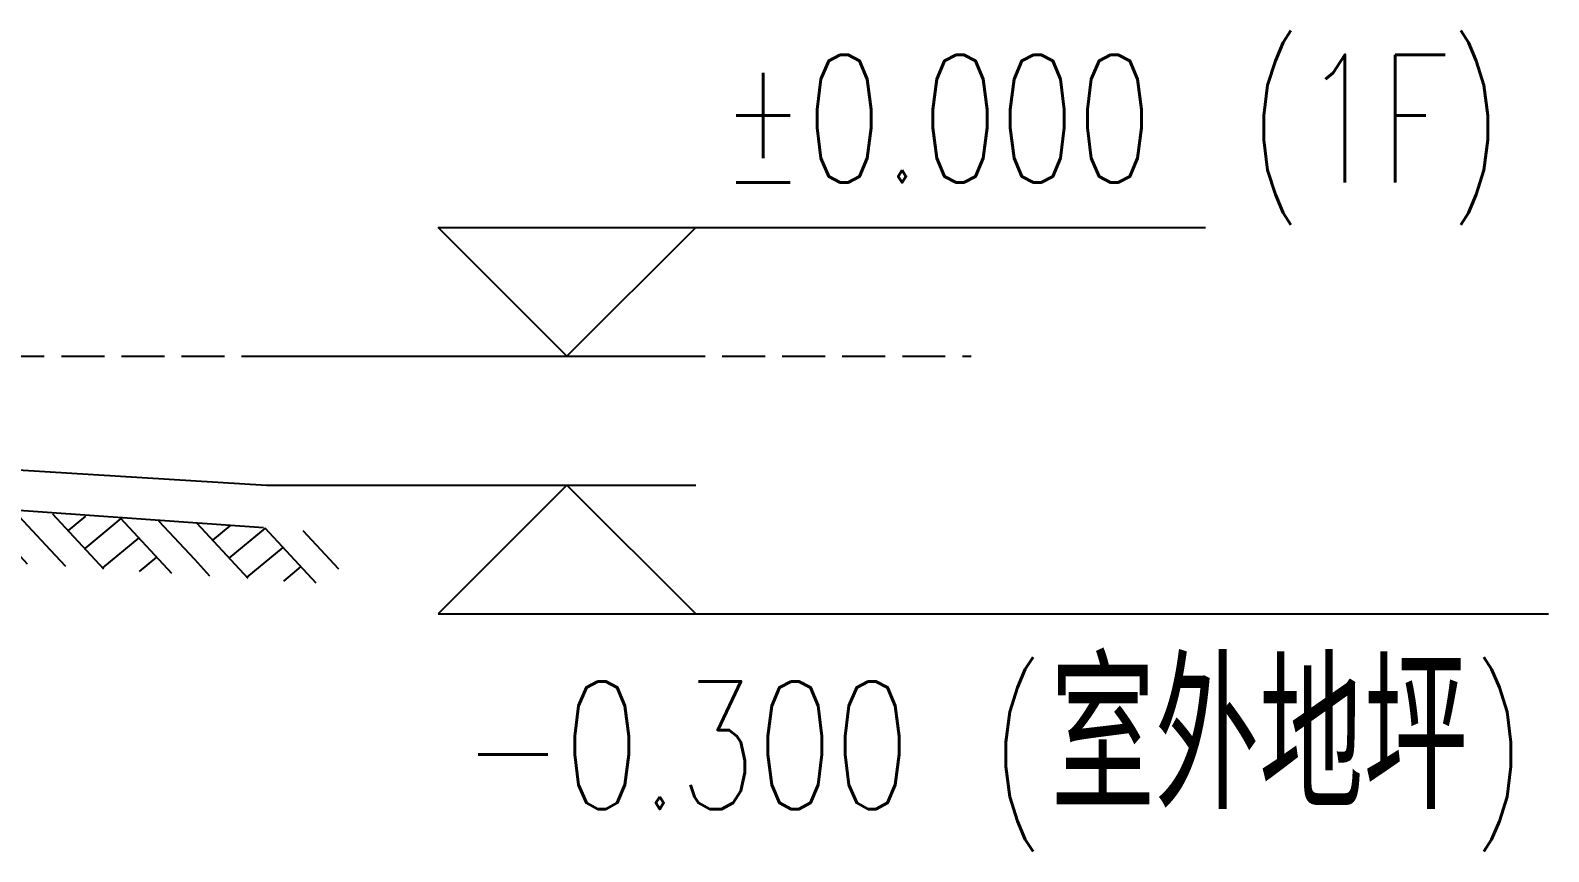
# Model space of a CAD drawing. Extents: x 220580 to 2027826, y -309201 to 71987.
# Drawn here: x 378771 to 382309, y -166434 to -164520 of the extents above; entities that cross this region are included whole.
import ezdxf

# ---------------------------------------------------------------- set-up
doc = ezdxf.new("R2010")
doc.units = 0
doc.linetypes.add('DASH', pattern=[0.35, 0.25, -0.1])
doc.linetypes.add('ZN-DOT', pattern=[0.25, 0, -0.25])
for name, color, linetype in [('!ZN6-层高线-8', 8, 'ZN-DOT'), ('A-HATCH-2', 251, 'Continuous'), ('A-SFCE', 30, 'Continuous'), ('DIM_ELEV', 3, 'Continuous'), ('PUB_TEXT', 7, 'Continuous')]:
    doc.layers.add(name, color=color, linetype=linetype)
doc.styles.add('_TCH_DIM', font='SIMPLEX', dxfattribs={"bigfont": 'GBCBIG'})

# ---------------------------------------------------------------- blocks, each defined once
blk = doc.blocks.new('$LinePat$素土夯实')
at = {"color": 0}
for p, q in [((0, -210), (210, 0)), ((120, -300), (420, 0)), ((420, 0), (607.5, -187.5)), ((495, -300), (795, 0)), ((615, 0), (705, -90)), ((315, -105), (502.5, -292.5)), ((210, -210), (300, -300)), ((705, -300), (795, -210))]:
    blk.add_line(p, q, dxfattribs=at)

msp = doc.modelspace()

# ---------------------------------------------------------------- linework, layer by layer
at = {"layer": '!ZN6-层高线-8', "linetype": 'DASH', "ltscale": 400}
msp.add_line((372963.2, -165279.4), (380963.3, -165279.4), dxfattribs=at)
at = {"layer": 'A-SFCE', "color": 8}
msp.add_line((374436, -165279.4), (379321.5, -165579.4), dxfattribs=at)
msp.add_lwpolyline([(379314.4, -165679.1), (375082.3, -165379.4), (374787.1, -165379.4)], dxfattribs=at)
at = {"layer": 'DIM_ELEV'}
for p, q in [((380021.5, -165279.4), (379721.5, -164979.4)), ((379721.5, -164979.4), (381509.5, -164979.4)), ((380021.5, -165279.4), (380321.5, -164979.4)), ((379321.5, -165279.4), (380321.5, -165279.4)), ((379321.5, -165579.4), (380321.5, -165579.4)), ((380021.5, -165579.4), (379721.5, -165879.4)), ((380021.5, -165579.4), (380321.5, -165879.4)), ((379721.5, -165879.4), (382309.4, -165879.4))]:
    msp.add_line(p, q, dxfattribs=at)

# ---------------------------------------------------------------- block references
at = {"layer": 'A-HATCH-2', "xscale": -0.423976005316292, "yscale": 0.4, "zscale": 0.4, "rotation": 356.2080170234688}
for p in [(378823, -165647.1), (379159.3, -165669.4), (379495.6, -165691.7)]:
    msp.add_blockref('$LinePat$素土夯实', p, dxfattribs=at)

# ---------------------------------------------------------------- texts
at = {"layer": 'PUB_TEXT', "style": '_TCH_DIM', "width": 0.705882}
for s, p in [('(1F)', (381609.5, -164874.4)), ('%%P0.000', (380379.5, -164874.4)), ('(', (381008.7, -166334.4)), (')', (382131.6, -166334.4)), ('-0.300', (379778.7, -166334.4))]:
    msp.add_text(s, height=297.5, dxfattribs=at).set_placement(p)
at = {"layer": 'PUB_TEXT', "style": '_TCH_DIM'}
msp.add_text('室外地坪', height=337.59, dxfattribs=at).set_placement((381148.7, -166334.4))

doc.saveas('drawing.dxf')
